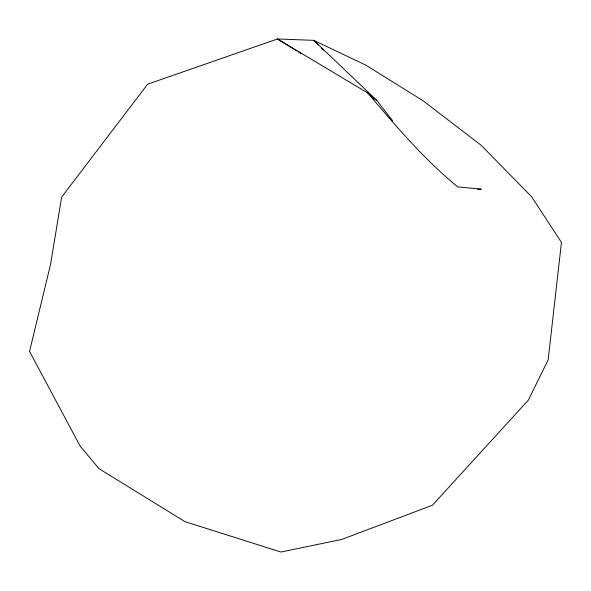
<?xml version="1.0" encoding="UTF-8"?>
<svg xmlns="http://www.w3.org/2000/svg" width="591" height="591" viewBox="0 0 591 591"><rect width="100%" height="100%" fill="white"/><g stroke="black" fill="none" stroke-linecap="round" stroke-linejoin="round"><path stroke-width="0.89" d="M477.639 189.253L481.333 189.157L457.752 186.911C424.087 159.334 395.822 125.986 367.705 92.972L277.489 38.969L147.639 84.195L61.649 197.084L50.582 264.243L29.55 351.423L80.11 446.072L98.985 468.67L184.894 521.624L280.888 552.031L341.716 539.45L432.427 505.231L528.347 400.122L548.16 359.838L561.45 242.428L531.693 196.84L481.222 145.334L422.957 100.677L365.763 65.099L313.777 40.351L277.489 38.969L297.037 51.062M298.603 52.03L300.952 53.478M372.899 97.973L376.807 100.396L392.335 120.505L389.757 117.875M367.705 92.972L376.807 100.396L313.777 40.351L318.283 44.946M321.504 48.233L323.432 50.205"/></g></svg>
